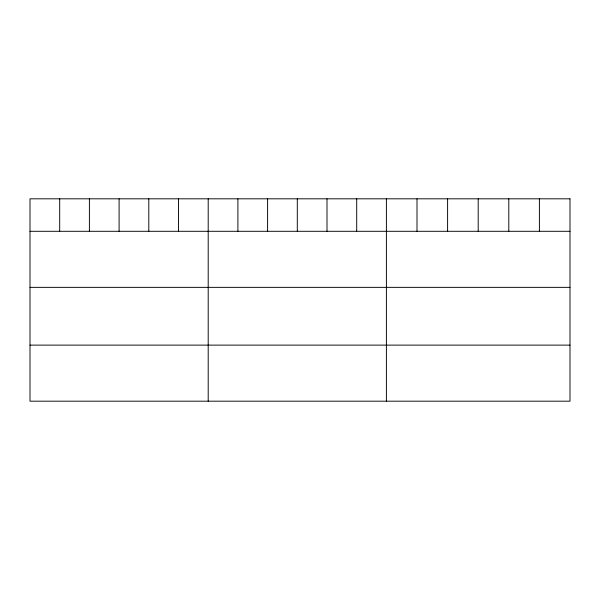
<?xml version="1.0" encoding="UTF-8"?>
<svg xmlns="http://www.w3.org/2000/svg" width="600" height="600" viewBox="0 0 600 600"><rect width="100%" height="100%" fill="white"/><g stroke="black" fill="none" stroke-linecap="round" stroke-linejoin="round"><path stroke-width="0.9" d="M30 231.292L570 231.292M30 287.355L570 287.355M30 345.12L570 345.12M539.4 198.817L539.4 231.292M508.8 198.817L508.8 231.292M478.2 198.817L478.2 231.292M447.6 198.817L447.6 231.292M417 198.817L417 231.292M386.4 198.817L386.4 401.183M356.7 198.817L356.7 231.292M327 198.817L327 231.292M297.3 198.817L297.3 231.292M267.6 198.817L267.6 231.292M237.9 198.817L237.9 231.292M208.2 198.817L208.2 401.183M178.5 198.817L178.5 231.292M148.8 198.817L148.8 231.292M119.1 198.817L119.1 231.292M89.4 198.817L89.4 231.292M59.7 198.817L59.7 231.292M570 198.817L30 198.817L30 401.183L570 401.183L570 198.817"/></g></svg>
